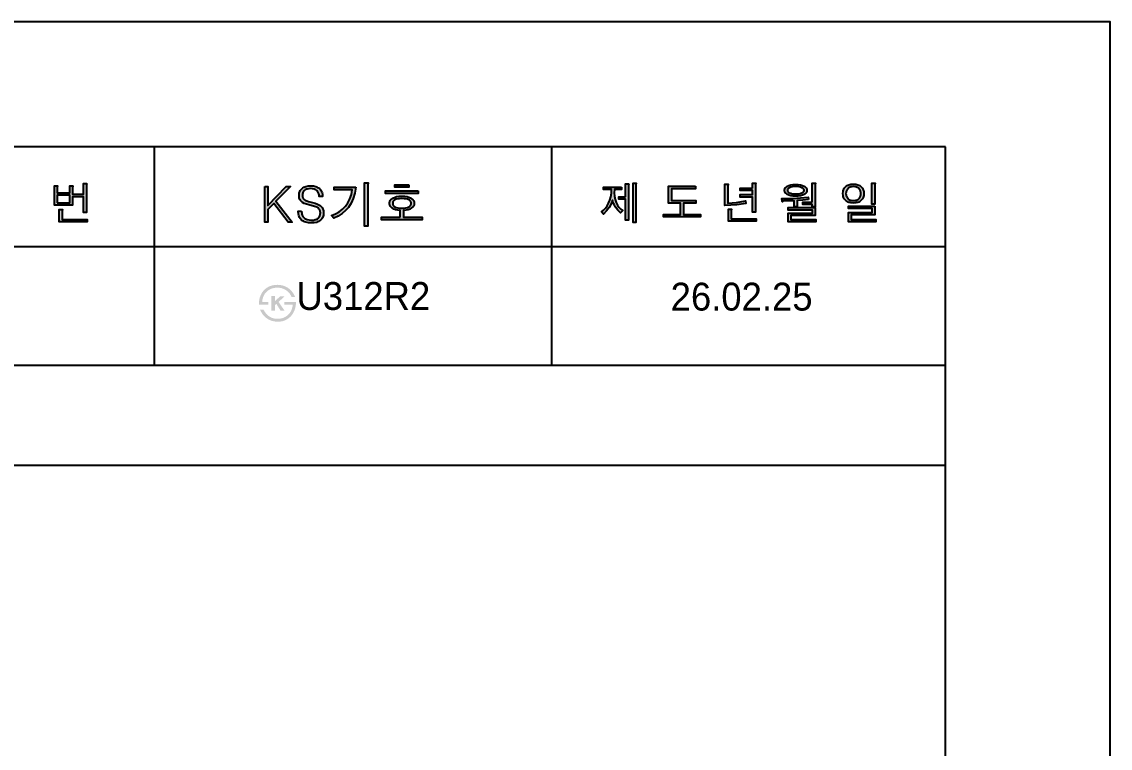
# Model space of a CAD drawing. Header units: millimetres. Extents: x 10310 to 12735, y -222 to 3208.
# Drawn here: x 11691 to 12735, y 2511 to 3208 of the extents above; entities that cross this region are included whole.
import ezdxf
from ezdxf.lldxf.tags import DXFTag

# ---------------------------------------------------------------- set-up
doc = ezdxf.new("R2010")
doc.units = ezdxf.units.MM
doc.header["$LTSCALE"] = 0.1
for name, color, linetype, lineweight in [('DIM', 3, 'Continuous', 15), ('LINE', 7, 'Continuous', 25), ('LINE @ 1', 7, 'Continuous', 25)]:
    doc.layers.add(name, color=color, linetype=linetype, lineweight=lineweight)
doc.layers.add('TEXT', color=7, linetype='Continuous')
doc.layers.add('YA', color=7, linetype='Continuous')
doc.styles.add('스타일1', font='txt.shx', dxfattribs={"bigfont": 'ghs.shx'})
tags = doc.linetypes.add('Amconstr', pattern=[9999, 9999, 0]).pattern_tags.tags
tags[6:7] = [DXFTag(74, 4), DXFTag(75, 0), DXFTag(340, '0'), DXFTag(46, 1.0), DXFTag(50, 0.0), DXFTag(44, 0.0), DXFTag(45, 0.0)]
tags[4:5] = [DXFTag(74, 4), DXFTag(75, 0), DXFTag(340, '0'), DXFTag(46, 1.0), DXFTag(50, 0.0), DXFTag(44, 0.0), DXFTag(45, 0.0)]

msp = doc.modelspace()

# ---------------------------------------------------------------- hatches: boundary and pattern name
at = {"layer": 'LINE @ 1', "linetype": 'Amconstr'}
h = msp.add_hatch(color=256, dxfattribs=at)
h.dxf.hatch_style = 1
h.paths.add_polyline_path([(11739.3, 3049.2), (11739.3, 3049.6), (11739.5, 3049.9), (11739.6, 3050.1), (11739.6, 3050.2), (11739.6, 3050.3), (11739.6, 3050.3), (11739.6, 3050.4), (11739.6, 3050.4), (11739.6, 3050.4), (11739.6, 3050.4), (11739.6, 3050.4), (11739.6, 3050.5), (11739.6, 3050.5), (11739.5, 3050.5), (11739.4, 3050.6), (11739.3, 3050.6), (11739.2, 3050.6), (11738.3, 3050.7), (11736.5, 3050.7), (11736.5, 3044), (11724.5, 3044), (11724.5, 3049.4), (11724.6, 3049.8), (11724.8, 3050.1), (11724.9, 3050.2), (11725, 3050.3), (11725, 3050.4), (11725, 3050.4), (11725, 3050.4), (11725, 3050.4), (11725, 3050.5), (11725, 3050.5), (11725, 3050.5), (11725, 3050.5), (11724.9, 3050.5), (11724.9, 3050.6), (11724.9, 3050.6), (11724.9, 3050.6), (11724.8, 3050.6), (11724.6, 3050.6), (11723.9, 3050.7), (11721.8, 3050.7), (11721.8, 3032.3), (11739.3, 3032.3), (11739.3, 3040.3), (11749.6, 3040.3), (11749.6, 3025.2), (11752.5, 3025.2), (11752.5, 3051.5), (11752.5, 3051.8), (11752.7, 3052.2), (11752.8, 3052.4), (11752.8, 3052.5), (11752.8, 3052.6), (11752.8, 3052.6), (11752.8, 3052.7), (11752.8, 3052.7), (11752.8, 3052.7), (11752.8, 3052.7), (11752.8, 3052.8), (11752.8, 3052.8), (11752.7, 3052.8), (11752.7, 3052.8), (11752.6, 3052.9), (11752.6, 3052.9), (11752.3, 3052.9), (11752, 3052.9), (11749.6, 3052.9), (11749.6, 3042.7), (11739.3, 3042.7)])
h.paths.add_polyline_path([(11736.5, 3041.8), (11736.5, 3034.5), (11724.5, 3034.5), (11724.5, 3041.8)], flags=16)
h.paths.add_polyline_path([(11729.6, 3027.6), (11729.5, 3027.4), (11729.4, 3027.2), (11729.3, 3026.8), (11729.3, 3018.5), (11753.3, 3018.5), (11753.3, 3016.2), (11726.5, 3016.2), (11726.5, 3028.1), (11728.6, 3028.1), (11729.3, 3028), (11729.5, 3028), (11729.6, 3027.9), (11729.7, 3027.8), (11729.6, 3027.8)])
h = msp.add_hatch(color=256, dxfattribs=at)
h.dxf.hatch_style = 1
h.paths.add_polyline_path([(11934.5, 3035.9), (11948.3, 3050), (11944.3, 3050), (11926.8, 3032), (11926.8, 3050), (11923.7, 3050), (11923.7, 3016), (11926.8, 3016), (11926.8, 3028), (11932.4, 3033.8), (11946.1, 3016), (11949.9, 3016)])
h.paths.add_polyline_path([(11960.9, 3038.3), (11960.6, 3038.7), (11960.4, 3039.1), (11960.2, 3039.5), (11960.1, 3040), (11960, 3040.5), (11959.9, 3041.7), (11959.9, 3042.4), (11960, 3043.1), (11960.2, 3043.8), (11960.4, 3044.4), (11960.6, 3045), (11961, 3045.5), (11961.4, 3046), (11961.9, 3046.4), (11962.4, 3046.8), (11963, 3047.1), (11963.6, 3047.4), (11964.3, 3047.7), (11965.9, 3048), (11967.7, 3048.1), (11969.5, 3048), (11971.1, 3047.6), (11971.9, 3047.3), (11972.6, 3047), (11973.2, 3046.6), (11973.8, 3046.1), (11974.3, 3045.6), (11974.7, 3045), (11975.1, 3044.4), (11975.4, 3043.7), (11975.7, 3043), (11975.8, 3042.2), (11976, 3040.5), (11979.3, 3040.5), (11979, 3042.9), (11978.8, 3043.9), (11978.4, 3044.9), (11978, 3045.8), (11977.5, 3046.6), (11976.9, 3047.4), (11976.2, 3048.1), (11975.4, 3048.8), (11974.5, 3049.3), (11973.6, 3049.8), (11972.6, 3050.2), (11970.4, 3050.7), (11967.8, 3050.8), (11965.3, 3050.7), (11963.1, 3050.2), (11962.1, 3049.9), (11961.2, 3049.4), (11960.3, 3048.9), (11959.5, 3048.3), (11958.9, 3047.7), (11958.3, 3047), (11957.7, 3046.2), (11957.3, 3045.4), (11957, 3044.6), (11956.8, 3043.7), (11956.6, 3042.7), (11956.6, 3041.7), (11956.7, 3039.9), (11956.9, 3039), (11957.2, 3038.2), (11957.5, 3037.5), (11957.9, 3036.8), (11958.4, 3036.2), (11958.9, 3035.7), (11959.5, 3035.2), (11960.1, 3034.8), (11961.7, 3033.9), (11965.9, 3032.5), (11969.1, 3031.7), (11972.8, 3030.5), (11974.2, 3029.9), (11974.7, 3029.6), (11975.2, 3029.3), (11975.6, 3028.8), (11976, 3028.4), (11976.3, 3027.9), (11976.6, 3027.3), (11976.8, 3026.7), (11976.9, 3026), (11977.1, 3024.5), (11977, 3023.8), (11976.9, 3023), (11976.7, 3022.4), (11976.5, 3021.7), (11976.2, 3021.2), (11975.8, 3020.6), (11975.3, 3020.1), (11974.8, 3019.7), (11974.2, 3019.2), (11973.6, 3018.8), (11972.9, 3018.5), (11972.1, 3018.3), (11970.5, 3017.9), (11968.6, 3017.8), (11966.4, 3018), (11964.5, 3018.4), (11963.7, 3018.7), (11962.9, 3019.1), (11962.2, 3019.5), (11961.5, 3020.1), (11960.9, 3020.7), (11960.4, 3021.3), (11960, 3022), (11959.7, 3022.7), (11959.4, 3023.5), (11959.2, 3024.4), (11959.1, 3026.3), (11955.8, 3026.3), (11955.8, 3026), (11956, 3023.6), (11956.3, 3022.4), (11956.6, 3021.4), (11957.1, 3020.4), (11957.7, 3019.5), (11958.3, 3018.7), (11959.1, 3017.9), (11959.9, 3017.2), (11960.9, 3016.7), (11961.9, 3016.2), (11963.1, 3015.8), (11965.6, 3015.2), (11968.6, 3015.1), (11971.1, 3015.2), (11973.4, 3015.7), (11974.4, 3016.1), (11975.4, 3016.6), (11976.2, 3017.1), (11977.1, 3017.7), (11977.8, 3018.4), (11978.4, 3019.2), (11979, 3020), (11979.4, 3020.8), (11979.7, 3021.7), (11980, 3022.7), (11980.1, 3023.8), (11980.2, 3024.8), (11980, 3026.8), (11979.8, 3027.7), (11979.5, 3028.5), (11979.2, 3029.3), (11978.7, 3030), (11978.2, 3030.7), (11977.6, 3031.3), (11977, 3031.8), (11976.2, 3032.3), (11974.4, 3033.3), (11972.2, 3034.1), (11969.6, 3034.9), (11965.6, 3035.8), (11964.1, 3036.2), (11962.9, 3036.7), (11962, 3037.3), (11961.6, 3037.6), (11961.2, 3037.9)])
h.paths.add_polyline_path([(12010.1, 3043.8), (12011, 3049.4), (11990.3, 3049.4), (11990.3, 3046.8), (12007.6, 3046.8), (12006.9, 3042.4), (12005.5, 3038.3), (12003.6, 3034.5), (12001.1, 3031.1), (11998.4, 3028.3), (11995.2, 3025.9), (11991.7, 3023.8), (11987.7, 3022.2), (11989.9, 3019.6), (11994.2, 3021.8), (11998, 3024.2), (12001.3, 3027), (12004.1, 3030.1), (12006.7, 3034.1), (12008.7, 3038.7)])
h.paths.add_polyline_path([(12022.6, 3051.9), (12022.7, 3052.5), (12022.9, 3052.9), (12023, 3053.1), (12023, 3053.2), (12023.1, 3053.3), (12023.1, 3053.3), (12023.1, 3053.4), (12023.1, 3053.4), (12023.1, 3053.4), (12023.1, 3053.4), (12023.1, 3053.4), (12023, 3053.4), (12023, 3053.4), (12023, 3053.5), (12023, 3053.5), (12023, 3053.5), (12022.9, 3053.5), (12022.6, 3053.6), (12021.6, 3053.6), (12019.4, 3053.6), (12019.4, 3012.2), (12022.6, 3012.2)])
h.paths.add_polyline_path([(12062, 3051.8), (12048.6, 3051.8), (12048.6, 3049.5), (12062, 3049.5)])
h.paths.add_polyline_path([(12071, 3045.9), (12039.7, 3045.9), (12039.7, 3043.5), (12071, 3043.5)])
h.paths.add_polyline_path([(12064.3, 3038.8), (12063.5, 3039.3), (12062.5, 3039.7), (12060.5, 3040.4), (12058.1, 3040.8), (12055.3, 3040.9), (12052.6, 3040.8), (12050.2, 3040.4), (12048.1, 3039.7), (12047.2, 3039.3), (12046.3, 3038.8), (12045.7, 3038.4), (12045.1, 3037.8), (12044.6, 3037.3), (12044.2, 3036.7), (12043.9, 3036), (12043.7, 3035.4), (12043.6, 3034.6), (12043.5, 3033.9), (12043.6, 3033.2), (12043.7, 3032.6), (12043.9, 3031.9), (12044.1, 3031.4), (12044.5, 3030.8), (12044.9, 3030.3), (12045.4, 3029.8), (12045.9, 3029.3), (12046.7, 3028.9), (12047.5, 3028.4), (12049.3, 3027.8), (12051.4, 3027.3), (12053.8, 3027.1), (12053.8, 3020.6), (12035.8, 3020.6), (12035.8, 3018.1), (12074.8, 3018.1), (12074.8, 3020.6), (12056.9, 3020.6), (12056.9, 3027.1), (12059.3, 3027.3), (12061.4, 3027.8), (12063.2, 3028.4), (12064, 3028.9), (12064.7, 3029.3), (12065.3, 3029.8), (12065.8, 3030.3), (12066.2, 3030.8), (12066.5, 3031.4), (12066.8, 3031.9), (12067, 3032.6), (12067.1, 3033.2), (12067.2, 3033.9), (12067.1, 3034.6), (12067, 3035.4), (12066.8, 3036), (12066.4, 3036.7), (12066, 3037.3), (12065.6, 3037.8), (12065, 3038.4)])
h.paths.add_polyline_path([(12051.4, 3038.2), (12053.2, 3038.4), (12055.3, 3038.5), (12057.4, 3038.4), (12059.3, 3038.2), (12060.8, 3037.8), (12061.4, 3037.6), (12062, 3037.3), (12062.5, 3037), (12063, 3036.7), (12063.4, 3036.3), (12063.7, 3035.9), (12063.9, 3035.4), (12064.1, 3035), (12064.2, 3034.5), (12064.2, 3033.9), (12064.2, 3033.4), (12064.1, 3032.9), (12063.9, 3032.5), (12063.7, 3032), (12063.4, 3031.6), (12063, 3031.3), (12062.5, 3030.9), (12062, 3030.6), (12061.4, 3030.3), (12060.8, 3030.1), (12059.2, 3029.7), (12057.4, 3029.4), (12055.3, 3029.3), (12053.2, 3029.4), (12051.4, 3029.7), (12049.8, 3030.1), (12049.2, 3030.3), (12048.6, 3030.6), (12048.1, 3030.9), (12047.6, 3031.3), (12047.3, 3031.6), (12047, 3032), (12046.8, 3032.5), (12046.6, 3032.9), (12046.5, 3033.4), (12046.5, 3033.9), (12046.5, 3034.5), (12046.6, 3035), (12046.8, 3035.4), (12047, 3035.9), (12047.3, 3036.3), (12047.6, 3036.7), (12048.1, 3037), (12048.6, 3037.3), (12049.2, 3037.6), (12049.8, 3037.8)], flags=16)
h.paths.add_polyline_path([(12266, 3049.5), (12248.8, 3049.5), (12248.8, 3047.2), (12256.6, 3047.2), (12256.4, 3043.6), (12255.8, 3040.3), (12255, 3037.1), (12253.8, 3034.1), (12252.3, 3031.5), (12250.7, 3029.3), (12248.9, 3027.4), (12246.9, 3025.9), (12248.8, 3023.7), (12251.7, 3026.7), (12254.2, 3029.9), (12256.2, 3033.4), (12257.6, 3037.1), (12257.9, 3035.5), (12258.5, 3033.9), (12259.3, 3032.1), (12260.4, 3030.3), (12262.7, 3027.4), (12265.3, 3024.9), (12267.4, 3027), (12265.4, 3028.4), (12263.7, 3030.2), (12262.2, 3032.3), (12261, 3034.6), (12259.9, 3037.6), (12259.3, 3040.7), (12259.1, 3043.9), (12259.4, 3047.2), (12266, 3047.2)])
h.paths.add_polyline_path([(12272.9, 3051.2), (12272.9, 3051.7), (12273.1, 3052), (12273.2, 3052.2), (12273.2, 3052.3), (12273.2, 3052.4), (12273.2, 3052.4), (12273.2, 3052.4), (12273.2, 3052.5), (12273.2, 3052.5), (12273.2, 3052.5), (12273.2, 3052.5), (12273.2, 3052.5), (12273.1, 3052.5), (12273, 3052.6), (12272.8, 3052.6), (12272, 3052.7), (12270, 3052.7), (12270, 3040.2), (12263.6, 3040.2), (12263.6, 3038), (12270, 3038), (12270, 3017.8), (12272.9, 3017.8)])
h.paths.add_polyline_path([(12280, 3052.1), (12280, 3052.4), (12280.2, 3052.6), (12280.3, 3052.8), (12280.3, 3053), (12280.3, 3053), (12280.4, 3053.1), (12280.3, 3053.1), (12280.3, 3053.1), (12280.3, 3053.2), (12280.3, 3053.2), (12280.3, 3053.2), (12280.3, 3053.2), (12280.3, 3053.2), (12280.3, 3053.2), (12280.2, 3053.3), (12280.1, 3053.3), (12280, 3053.3), (12279.8, 3053.3), (12279.4, 3053.4), (12277.2, 3053.4), (12277.2, 3015.7), (12280, 3015.7)])
h.paths.add_polyline_path([(12337, 3050.3), (12311.3, 3050.3), (12311.3, 3034.2), (12322.7, 3034.2), (12322.7, 3023.4), (12306.4, 3023.4), (12306.4, 3021.1), (12341.8, 3021.1), (12341.8, 3023.4), (12325.5, 3023.4), (12325.5, 3034.2), (12337.6, 3034.2), (12337.6, 3036.6), (12314.1, 3036.6), (12314.1, 3048), (12337, 3048)])
h.paths.add_polyline_path([(12368.2, 3050.6), (12368.3, 3051.2), (12368.4, 3051.6), (12368.5, 3051.8), (12368.5, 3051.9), (12368.5, 3052), (12368.5, 3052.1), (12368.5, 3052.1), (12368.5, 3052.2), (12368.5, 3052.2), (12368.5, 3052.2), (12368.5, 3052.2), (12368.5, 3052.2), (12368.4, 3052.3), (12368.4, 3052.3), (12368.3, 3052.3), (12368.2, 3052.4), (12368, 3052.4), (12367.1, 3052.5), (12365.3, 3052.5), (12365.3, 3031.9), (12376.9, 3032.4), (12385.4, 3033.7), (12385, 3036.2), (12376.4, 3034.6), (12368.2, 3034.2)])
h.paths.add_polyline_path([(12394.7, 3052.1), (12394.7, 3052.4), (12394.8, 3052.7), (12394.9, 3052.9), (12395, 3053), (12395, 3053.1), (12395, 3053.1), (12395, 3053.1), (12395, 3053.1), (12395, 3053.2), (12395, 3053.2), (12395, 3053.2), (12394.9, 3053.2), (12394.9, 3053.2), (12394.9, 3053.2), (12394.9, 3053.3), (12394.8, 3053.3), (12394.7, 3053.3), (12394.4, 3053.3), (12394.1, 3053.4), (12391.8, 3053.4), (12391.8, 3048.6), (12379.9, 3048.6), (12379.9, 3046.3), (12391.8, 3046.3), (12391.8, 3042.3), (12379.9, 3042.3), (12379.9, 3039.9), (12391.8, 3039.9), (12391.8, 3025.6), (12394.7, 3025.6)])
h.paths.add_polyline_path([(12371.5, 3027.3), (12371.6, 3027.6), (12371.7, 3027.9), (12371.8, 3028.1), (12371.8, 3028.2), (12371.8, 3028.2), (12371.8, 3028.3), (12371.8, 3028.3), (12371.8, 3028.3), (12371.8, 3028.3), (12371.8, 3028.3), (12371.8, 3028.3), (12371.8, 3028.4), (12371.8, 3028.4), (12371.7, 3028.4), (12371.6, 3028.5), (12371.5, 3028.5), (12370.8, 3028.5), (12368.7, 3028.5), (12368.7, 3016.7), (12395.5, 3016.7), (12395.5, 3019), (12371.5, 3019)])
h.paths.add_polyline_path([(12443.5, 3044.3), (12443.8, 3044.8), (12444, 3045.3), (12444.1, 3045.9), (12444.1, 3046.4), (12444.1, 3047), (12444, 3047.6), (12443.8, 3048.2), (12443.5, 3048.7), (12443.1, 3049.1), (12442.6, 3049.6), (12442.1, 3050), (12441.4, 3050.4), (12439.8, 3051.2), (12438, 3051.7), (12435.8, 3052), (12433.4, 3052.1), (12430.9, 3052), (12428.8, 3051.7), (12426.9, 3051.2), (12425.3, 3050.4), (12424.7, 3050), (12424.1, 3049.6), (12423.7, 3049.1), (12423.3, 3048.7), (12423, 3048.2), (12422.8, 3047.6), (12422.7, 3047), (12422.6, 3046.4), (12422.7, 3045.9), (12422.8, 3045.3), (12423, 3044.8), (12423.3, 3044.3), (12423.7, 3043.8), (12424.1, 3043.4), (12424.7, 3042.9), (12425.3, 3042.5), (12426.1, 3042.1), (12426.9, 3041.8), (12428.8, 3041.2), (12430.9, 3040.9), (12433.4, 3040.8), (12435.8, 3040.9), (12438, 3041.2), (12439.8, 3041.8), (12440.7, 3042.1), (12441.4, 3042.5), (12442.1, 3042.9), (12442.6, 3043.4), (12443.1, 3043.8)])
h.paths.add_polyline_path([(12440.2, 3044.5), (12439.8, 3044.2), (12439.3, 3044), (12438.1, 3043.6), (12436.8, 3043.2), (12433.4, 3043), (12430, 3043.2), (12428.6, 3043.6), (12427.4, 3044), (12427, 3044.2), (12426.6, 3044.5), (12426.2, 3044.8), (12426, 3045.1), (12425.8, 3045.4), (12425.6, 3045.7), (12425.5, 3045.9), (12425.5, 3046.1), (12425.5, 3046.4), (12425.5, 3046.8), (12425.6, 3047.2), (12425.8, 3047.5), (12426, 3047.9), (12426.2, 3048.2), (12426.6, 3048.4), (12427, 3048.7), (12427.4, 3048.9), (12428.6, 3049.4), (12430, 3049.7), (12433.4, 3050), (12436.7, 3049.7), (12438.1, 3049.4), (12439.3, 3048.9), (12439.8, 3048.7), (12440.2, 3048.4), (12440.5, 3048.2), (12440.8, 3047.9), (12441, 3047.5), (12441.2, 3047.2), (12441.2, 3047), (12441.3, 3046.8), (12441.3, 3046.4), (12441.3, 3046.1), (12441.2, 3045.9), (12441.2, 3045.7), (12441.1, 3045.6), (12441, 3045.4), (12440.8, 3045.1), (12440.5, 3044.8)], flags=16)
h.paths.add_polyline_path([(12445.7, 3037.5), (12445.4, 3039.8), (12430.5, 3038.7), (12419.9, 3038.5), (12420.3, 3036.5), (12420.4, 3036.1), (12420.4, 3035.8), (12420.5, 3035.7), (12420.5, 3035.6), (12420.6, 3035.6), (12420.6, 3035.5), (12420.6, 3035.5), (12420.6, 3035.5), (12420.6, 3035.5), (12420.6, 3035.5), (12420.7, 3035.5), (12420.7, 3035.5), (12420.7, 3035.5), (12420.7, 3035.5), (12420.8, 3035.5), (12420.8, 3035.6), (12420.9, 3035.7), (12421.1, 3035.8), (12421.4, 3036.1), (12421.8, 3036.2), (12432, 3036.5), (12432, 3030.6), (12434.8, 3030.6), (12434.8, 3036.6), (12440.3, 3037)])
h = msp.add_hatch(color=256, dxfattribs=at)
h.dxf.hatch_style = 1
h.paths.add_polyline_path([(12452, 3051.9), (12452, 3052.3), (12452.2, 3052.6), (12452.3, 3052.8), (12452.3, 3052.9), (12452.3, 3053), (12452.3, 3053.1), (12452.3, 3053.1), (12452.3, 3053.1), (12452.3, 3053.1), (12452.3, 3053.2), (12452.3, 3053.2), (12452.3, 3053.2), (12452.2, 3053.2), (12452.2, 3053.3), (12452.2, 3053.3), (12452.1, 3053.3), (12451.8, 3053.3), (12451.5, 3053.4), (12449.1, 3053.4), (12449.1, 3035), (12440.1, 3035), (12440.1, 3032.8), (12449.1, 3032.8), (12449.1, 3030.6), (12452, 3030.6)])
h.paths.add_polyline_path([(12452, 3029.8), (12426, 3029.8), (12426, 3027.5), (12449.3, 3027.5), (12449.3, 3024.5), (12426, 3024.5), (12426, 3016.2), (12452.8, 3016.2), (12452.8, 3018.6), (12428.6, 3018.6), (12428.6, 3022.2), (12452, 3022.2)])
h.paths.add_polyline_path([(12495.5, 3036.2), (12496.2, 3036.9), (12496.8, 3037.5), (12497.4, 3038.2), (12497.8, 3038.9), (12498.1, 3039.7), (12498.4, 3040.6), (12498.6, 3041.4), (12498.8, 3043.3), (12498.6, 3045.2), (12498.4, 3046.1), (12498.1, 3046.9), (12497.8, 3047.7), (12497.4, 3048.5), (12496.8, 3049.2), (12496.2, 3049.8), (12495.5, 3050.4), (12494.8, 3051), (12493.9, 3051.4), (12493, 3051.8), (12492, 3052.1), (12491, 3052.3), (12488.7, 3052.4), (12486.4, 3052.3), (12485.4, 3052.1), (12484.4, 3051.8), (12483.5, 3051.4), (12482.6, 3051), (12481.8, 3050.4), (12481.1, 3049.8), (12480.5, 3049.2), (12480, 3048.5), (12479.6, 3047.7), (12479.3, 3046.9), (12479, 3046.1), (12478.8, 3045.2), (12478.6, 3043.3), (12478.8, 3041.4), (12479, 3040.6), (12479.3, 3039.7), (12479.6, 3038.9), (12480, 3038.2), (12480.5, 3037.5), (12481.1, 3036.9), (12481.8, 3036.2), (12482.6, 3035.7), (12483.5, 3035.2), (12484.4, 3034.8), (12485.4, 3034.6), (12486.4, 3034.3), (12488.7, 3034.2), (12491, 3034.3), (12492, 3034.6), (12493, 3034.8), (12493.9, 3035.2), (12494.8, 3035.7)])
h.paths.add_polyline_path([(12487.1, 3036.8), (12486.3, 3036.9), (12485.6, 3037.1), (12485, 3037.4), (12484.4, 3037.7), (12483.8, 3038.1), (12483.4, 3038.6), (12482.9, 3039), (12482.6, 3039.5), (12482.3, 3040.1), (12482, 3040.6), (12481.8, 3041.3), (12481.7, 3041.9), (12481.6, 3043.3), (12481.7, 3044.8), (12481.8, 3045.4), (12482, 3046), (12482.3, 3046.6), (12482.6, 3047.2), (12482.9, 3047.7), (12483.4, 3048.2), (12483.8, 3048.6), (12484.4, 3049), (12485, 3049.3), (12485.6, 3049.6), (12486.3, 3049.8), (12487.1, 3049.9), (12488.7, 3050), (12490.3, 3049.9), (12491.1, 3049.8), (12491.8, 3049.6), (12492.4, 3049.3), (12493, 3049), (12493.6, 3048.6), (12494.1, 3048.2), (12494.5, 3047.7), (12494.9, 3047.2), (12495.2, 3046.6), (12495.4, 3046), (12495.6, 3045.4), (12495.8, 3044.8), (12495.9, 3043.3), (12495.8, 3041.9), (12495.6, 3041.3), (12495.4, 3040.7), (12495.2, 3040.1), (12494.9, 3039.5), (12494.5, 3039), (12494.1, 3038.6), (12493.6, 3038.1), (12493, 3037.7), (12492.4, 3037.4), (12491.8, 3037.1), (12491.1, 3036.9), (12490.3, 3036.8), (12488.7, 3036.7)], flags=16)
h.paths.add_polyline_path([(12509.3, 3052.1), (12509.4, 3052.4), (12509.5, 3052.6), (12509.6, 3052.8), (12509.7, 3053), (12509.7, 3053), (12509.7, 3053.1), (12509.7, 3053.1), (12509.7, 3053.1), (12509.7, 3053.2), (12509.7, 3053.2), (12509.7, 3053.2), (12509.7, 3053.2), (12509.6, 3053.2), (12509.6, 3053.2), (12509.6, 3053.3), (12509.5, 3053.3), (12509.4, 3053.3), (12509.1, 3053.3), (12508.7, 3053.4), (12506.5, 3053.4), (12506.5, 3033.2), (12509.3, 3033.2)])
h.paths.add_polyline_path([(12509.3, 3031.3), (12483.9, 3031.3), (12483.9, 3029), (12506.6, 3029), (12506.6, 3025.3), (12483.9, 3025.3), (12483.9, 3016.2), (12510.2, 3016.2), (12510.2, 3018.5), (12486.5, 3018.5), (12486.5, 3023), (12509.3, 3023)])
at = {"layer": 'TEXT'}
for points in [[(11918.3, 2936.7), (11918.2, 2937.2), (11918.2, 2937.6), (11918.2, 2938.1), (11918.2, 2938.5), (11918.2, 2939), (11918.3, 2939.4), (11918.3, 2939.8), (11918.3, 2940.3), (11918.4, 2940.7), (11918.5, 2941.1), (11918.5, 2941.6), (11918.6, 2942), (11918.7, 2942.4), (11918.8, 2942.9), (11918.9, 2943.3), (11919, 2943.7), (11919.2, 2944.1), (11919.3, 2944.5), (11919.5, 2944.9), (11919.6, 2945.4), (11919.8, 2945.8), (11920, 2946.1), (11920.2, 2946.5), (11920.4, 2946.9), (11920.6, 2947.3), (11920.8, 2947.7), (11921, 2948), (11921.2, 2948.4), (11921.5, 2948.7), (11921.7, 2949.1), (11922, 2949.4), (11922.5, 2950.1), (11922.8, 2950.4), (11923.1, 2950.7), (11923.5, 2951), (11923.8, 2951.4), (11924.1, 2951.7), (11924.4, 2951.9), (11924.8, 2952.2), (11925.1, 2952.5), (11925.5, 2952.7), (11925.8, 2953), (11926.2, 2953.2), (11926.6, 2953.4), (11927, 2953.7), (11927.4, 2953.9), (11927.8, 2954.1), (11928.2, 2954.3), (11928.7, 2954.4), (11929.1, 2954.6), (11929.6, 2954.8), (11930.1, 2954.9), (11930.5, 2955.1), (11931, 2955.2), (11931.5, 2955.3), (11932, 2955.4), (11932.5, 2955.5), (11933, 2955.6), (11933.5, 2955.6), (11934.1, 2955.7), (11934.6, 2955.7), (11935.1, 2955.7), (11935.7, 2955.8), (11936.5, 2955.7), (11936.9, 2955.7), (11937.3, 2955.7), (11937.7, 2955.6), (11938.1, 2955.6), (11938.5, 2955.5), (11938.9, 2955.5), (11939.3, 2955.4), (11939.7, 2955.4), (11940.1, 2955.3), (11940.5, 2955.2), (11940.8, 2955.1), (11941.2, 2955), (11941.6, 2954.9), (11941.9, 2954.8), (11942.3, 2954.7), (11942.6, 2954.5), (11943, 2954.4), (11943.3, 2954.3), (11943.6, 2954.1), (11944, 2953.9), (11944.3, 2953.8), (11944.6, 2953.6), (11945, 2953.4), (11945.3, 2953.3), (11945.6, 2953.1), (11945.9, 2952.9), (11946.2, 2952.7), (11946.5, 2952.5), (11946.8, 2952.2), (11947.1, 2952), (11947.5, 2951.6), (11948, 2951.2), (11948.4, 2950.8), (11948.8, 2950.4), (11949.3, 2950), (11949.6, 2949.5), (11950, 2949), (11950.4, 2948.6), (11950.7, 2948.1), (11951.1, 2947.5), (11951.4, 2947), (11951.7, 2946.5), (11952, 2945.9), (11952.3, 2945.3), (11952.6, 2944.7), (11952.8, 2944.1), (11952.8, 2944.1), (11949.4, 2944.1), (11949.4, 2944.1), (11949.3, 2944.3), (11949.3, 2944.5), (11949.2, 2944.7), (11949.1, 2944.9), (11949, 2945.1), (11948.9, 2945.3), (11948.8, 2945.5), (11948.8, 2945.6), (11948.7, 2945.8), (11948.5, 2946), (11948.4, 2946.2), (11948.3, 2946.4), (11948.2, 2946.6), (11948.1, 2946.7), (11948, 2946.9), (11947.8, 2947.1), (11947.7, 2947.3), (11947.6, 2947.5), (11947.3, 2947.8), (11947, 2948.1), (11946.6, 2948.5), (11946.3, 2948.8), (11945.9, 2949.2), (11945.5, 2949.5), (11945.2, 2949.8), (11944.9, 2950), (11944.6, 2950.2), (11944.4, 2950.4), (11944.1, 2950.6), (11943.9, 2950.7), (11943.6, 2950.9), (11943.3, 2951.1), (11943.1, 2951.2), (11942.8, 2951.4), (11942.5, 2951.5), (11942.2, 2951.6), (11942, 2951.8), (11941.7, 2951.9), (11941.4, 2952), (11941.1, 2952.1), (11940.8, 2952.2), (11940.5, 2952.3), (11940.3, 2952.4), (11940, 2952.5), (11939.7, 2952.6), (11939.4, 2952.6), (11939.1, 2952.7), (11938.8, 2952.7), (11938.5, 2952.8), (11938.2, 2952.8), (11937.9, 2952.9), (11937.6, 2952.9), (11937.2, 2953), (11936.9, 2953), (11936.6, 2953), (11936.3, 2953), (11936, 2953), (11935.6, 2953), (11935.2, 2953), (11934.8, 2953), (11934.5, 2952.9), (11934.1, 2952.9), (11933.8, 2952.9), (11933.4, 2952.8), (11933, 2952.8), (11932.7, 2952.7), (11932.3, 2952.6), (11932, 2952.6), (11931.7, 2952.5), (11931.3, 2952.4), (11931, 2952.3), (11930.7, 2952.2), (11930.4, 2952.1), (11930, 2952), (11929.7, 2951.8), (11929.4, 2951.7), (11929.1, 2951.6), (11928.8, 2951.4), (11928.5, 2951.3), (11928.2, 2951.1), (11927.9, 2950.9), (11927.7, 2950.8), (11927.4, 2950.6), (11927.1, 2950.4), (11926.8, 2950.2), (11926.6, 2950), (11926.3, 2949.8), (11926, 2949.6), (11925.8, 2949.3), (11925.5, 2949.1), (11925.3, 2948.8), (11925, 2948.6), (11924.8, 2948.3), (11924.6, 2948.1), (11924.4, 2947.8), (11924.1, 2947.5), (11923.9, 2947.3), (11923.7, 2947), (11923.6, 2946.7), (11923.4, 2946.4), (11923.2, 2946.1), (11923, 2945.8), (11922.9, 2945.5), (11922.7, 2945.2), (11922.6, 2944.9), (11922.4, 2944.6), (11922.3, 2944.3), (11922.2, 2944), (11922.1, 2943.6), (11922, 2943.3), (11921.9, 2943), (11921.8, 2942.6), (11921.7, 2942.3), (11921.6, 2941.9), (11921.5, 2941.5), (11921.5, 2941.2), (11921.4, 2940.8), (11921.4, 2940.4), (11921.3, 2940.1), (11921.3, 2939.7), (11921.3, 2939.3), (11921.3, 2939.3), (11927, 2939.3), (11927, 2939.3), (11927, 2939.3), (11927, 2936.7), (11927, 2936.7), (11927, 2936.7), (11918.3, 2936.7)], [(11953.6, 2939.3), (11953.6, 2938.8), (11953.6, 2938.3), (11953.6, 2937.9), (11953.6, 2937.4), (11953.6, 2936.9), (11953.5, 2936.4), (11953.5, 2936), (11953.4, 2935.5), (11953.3, 2935), (11953.2, 2934.6), (11953.1, 2934.1), (11953, 2933.7), (11952.9, 2933.2), (11952.8, 2932.8), (11952.6, 2932.3), (11952.5, 2931.9), (11952.3, 2931.5), (11952.2, 2931.1), (11952, 2930.6), (11951.8, 2930.2), (11951.6, 2929.8), (11951.4, 2929.4), (11951.2, 2929.1), (11951, 2928.7), (11950.8, 2928.3), (11950.6, 2927.9), (11950.3, 2927.6), (11950.1, 2927.2), (11949.8, 2926.9), (11949.5, 2926.5), (11949.3, 2926.2), (11949, 2925.9), (11948.7, 2925.5), (11948.4, 2925.2), (11948.1, 2924.9), (11947.8, 2924.6), (11947.4, 2924.4), (11947.1, 2924.1), (11946.8, 2923.8), (11946.4, 2923.6), (11946.1, 2923.3), (11945.7, 2923.1), (11945.4, 2922.9), (11945, 2922.6), (11944.6, 2922.4), (11944.3, 2922.2), (11943.9, 2922), (11943.5, 2921.9), (11943.1, 2921.7), (11942.7, 2921.5), (11942.3, 2921.3), (11941.9, 2921.2), (11941.4, 2921.1), (11941, 2920.9), (11940.6, 2920.8), (11940.2, 2920.7), (11939.7, 2920.7), (11939.3, 2920.6), (11938.9, 2920.5), (11938.4, 2920.5), (11938, 2920.4), (11937.6, 2920.4), (11937.1, 2920.4), (11936.7, 2920.4), (11935.9, 2920.4), (11935.2, 2920.4), (11934.5, 2920.5), (11933.8, 2920.5), (11933.1, 2920.6), (11932.8, 2920.7), (11932.4, 2920.7), (11932.1, 2920.8), (11931.8, 2920.9), (11931.4, 2921), (11931.1, 2921.1), (11930.8, 2921.1), (11930.5, 2921.2), (11930.2, 2921.3), (11929.8, 2921.4), (11929.5, 2921.6), (11929.2, 2921.7), (11928.9, 2921.8), (11928.6, 2921.9), (11928.3, 2922.1), (11928, 2922.2), (11927.7, 2922.4), (11927.4, 2922.5), (11927.1, 2922.7), (11926.9, 2922.8), (11926.6, 2923), (11926, 2923.4), (11925.7, 2923.6), (11925.4, 2923.8), (11925.1, 2924), (11924.9, 2924.2), (11924.6, 2924.4), (11924.3, 2924.6), (11924.1, 2924.9), (11923.8, 2925.1), (11923.6, 2925.3), (11923.3, 2925.6), (11923.1, 2925.8), (11922.8, 2926.1), (11922.6, 2926.4), (11922.4, 2926.6), (11922.2, 2926.9), (11921.9, 2927.2), (11921.7, 2927.5), (11921.5, 2927.7), (11921.3, 2928), (11921.1, 2928.3), (11920.9, 2928.6), (11920.7, 2928.9), (11920.6, 2929.3), (11920.4, 2929.6), (11920.2, 2929.9), (11920, 2930.2), (11919.9, 2930.6), (11919.5, 2931.3), (11919.2, 2932), (11919.2, 2932), (11922.5, 2932), (11922.5, 2932), (11922.7, 2931.5), (11923, 2931.1), (11923.3, 2930.6), (11923.5, 2930.2), (11923.8, 2929.8), (11924.1, 2929.4), (11924.4, 2929), (11924.7, 2928.6), (11925, 2928.2), (11925.3, 2927.9), (11925.6, 2927.5), (11925.9, 2927.2), (11926.2, 2926.9), (11926.5, 2926.6), (11926.9, 2926.3), (11927.2, 2926), (11927.4, 2925.8), (11927.7, 2925.7), (11927.9, 2925.5), (11928.2, 2925.3), (11928.5, 2925.1), (11928.7, 2925), (11929, 2924.8), (11929.3, 2924.7), (11929.5, 2924.6), (11929.8, 2924.4), (11930.1, 2924.3), (11930.4, 2924.2), (11930.7, 2924.1), (11931, 2924), (11931.2, 2923.9), (11931.5, 2923.8), (11931.8, 2923.7), (11932.1, 2923.6), (11932.4, 2923.6), (11932.7, 2923.5), (11933.1, 2923.4), (11933.4, 2923.4), (11933.7, 2923.3), (11934, 2923.3), (11934.3, 2923.3), (11934.7, 2923.2), (11935, 2923.2), (11935.3, 2923.2), (11935.6, 2923.2), (11936, 2923.2), (11936.3, 2923.2), (11937.3, 2923.2), (11937.6, 2923.3), (11937.9, 2923.3), (11938.2, 2923.3), (11938.5, 2923.3), (11938.8, 2923.4), (11939, 2923.4), (11939.3, 2923.5), (11939.6, 2923.5), (11939.9, 2923.6), (11940.2, 2923.7), (11940.5, 2923.7), (11940.7, 2923.8), (11941, 2923.9), (11941.3, 2924), (11941.6, 2924.1), (11941.8, 2924.2), (11942.1, 2924.3), (11942.4, 2924.5), (11942.6, 2924.6), (11942.9, 2924.7), (11943.2, 2924.8), (11943.4, 2925), (11943.7, 2925.1), (11943.9, 2925.3), (11944.2, 2925.5), (11944.5, 2925.6), (11944.7, 2925.8), (11945, 2926), (11945.2, 2926.2), (11945.4, 2926.4), (11945.7, 2926.6), (11946, 2926.8), (11946.3, 2927.1), (11946.5, 2927.3), (11946.8, 2927.6), (11947, 2927.9), (11947.3, 2928.1), (11947.5, 2928.4), (11947.7, 2928.7), (11947.9, 2929), (11948.1, 2929.3), (11948.3, 2929.6), (11948.5, 2929.9), (11948.7, 2930.2), (11948.8, 2930.5), (11949, 2930.8), (11949.2, 2931.2), (11949.3, 2931.5), (11949.5, 2931.8), (11949.6, 2932.2), (11949.7, 2932.5), (11949.8, 2932.9), (11949.9, 2933.2), (11950, 2933.6), (11950.1, 2934), (11950.2, 2934.3), (11950.3, 2934.7), (11950.4, 2935.1), (11950.4, 2935.5), (11950.5, 2935.9), (11950.5, 2936.3), (11950.6, 2936.7), (11950.6, 2936.7), (11942.4, 2936.7), (11942.4, 2936.7), (11942.4, 2936.7), (11942.4, 2939.3), (11942.4, 2939.3), (11942.4, 2939.3), (11953.6, 2939.3)], [(11933.4, 2940.1), (11938.7, 2944.8), (11942.9, 2944.8), (11937, 2939.4), (11942.6, 2931.1), (11938.8, 2931.1), (11934.9, 2937.4), (11933.4, 2936.1), (11933.4, 2931.1), (11930.1, 2931.1), (11930.1, 2945), (11933.4, 2945)]]:
    msp.add_hatch(color=256, dxfattribs=at).paths.add_polyline_path(points, flags=0)

# ---------------------------------------------------------------- linework, layer by layer
at = {"layer": 'LINE', "linetype": 'Amconstr'}
msp.add_line((12577.1, -79.7), (12577.1, 3088.3), dxfattribs=at)
at = {"layer": 'YA', "color": 7}
for p, q in [((12577.1, 3088.3), (10501.1, 3088.3)), ((11817.8, 2878.3), (11817.8, 3088.3)), ((12199.3, 2878), (12199.3, 3088)), ((12577.1, 2992.3), (10895.6, 2992.3)), ((12577.1, 2878.3), (10501.1, 2878.3)), ((12577.1, 2782.3), (10501.1, 2782.3)), ((12577.1, 2782.3), (10501.1, 2782.3))]:
    msp.add_line(p, q, dxfattribs=at)
at = {"layer": 'YA', "color": 0}
msp.add_lwpolyline([(10309.7, -222.2), (12735.2, -222.2), (12735.2, 3208.2), (10309.7, 3208.2)], close=True, dxfattribs=at)
at = {"layer": 'YA', "color": 7}
for points in [[(11724.9, 3050.5), (11725, 3050.5), (11725, 3050.5), (11725, 3050.5), (11725, 3050.5), (11725, 3050.4), (11725, 3050.4), (11725, 3050.4), (11725, 3050.4), (11725, 3050.3), (11724.9, 3050.2), (11724.8, 3050.1), (11724.6, 3049.8), (11724.5, 3049.4), (11724.5, 3044), (11736.5, 3044), (11736.5, 3050.7), (11738.3, 3050.7), (11739.2, 3050.6), (11739.3, 3050.6), (11739.4, 3050.6), (11739.5, 3050.5), (11739.6, 3050.5), (11739.6, 3050.5), (11739.6, 3050.4), (11739.6, 3050.4), (11739.6, 3050.4), (11739.6, 3050.4), (11739.6, 3050.4), (11739.6, 3050.3), (11739.6, 3050.3), (11739.6, 3050.2), (11739.6, 3050.1), (11739.5, 3049.9), (11739.3, 3049.6), (11739.3, 3049.2), (11739.3, 3042.7), (11749.6, 3042.7), (11749.6, 3052.9), (11752, 3052.9), (11752.3, 3052.9), (11752.6, 3052.9), (11752.6, 3052.9), (11752.7, 3052.8), (11752.7, 3052.8), (11752.8, 3052.8), (11752.8, 3052.8), (11752.8, 3052.7), (11752.8, 3052.7), (11752.8, 3052.7), (11752.8, 3052.7), (11752.8, 3052.7), (11752.8, 3052.7), (11752.8, 3052.6), (11752.8, 3052.6), (11752.8, 3052.5), (11752.8, 3052.4), (11752.7, 3052.2), (11752.5, 3051.8), (11752.5, 3051.5), (11752.5, 3025.2), (11749.6, 3025.2), (11749.6, 3040.3), (11739.3, 3040.3), (11739.3, 3032.3), (11721.8, 3032.3), (11721.8, 3050.7), (11723.9, 3050.7), (11724.6, 3050.6), (11724.8, 3050.6), (11724.9, 3050.6), (11724.9, 3050.6), (11724.9, 3050.6), (11724.9, 3050.5)], [(11959.1, 3026.3), (11959.2, 3024.4), (11959.4, 3023.5), (11959.7, 3022.7), (11960, 3022), (11960.4, 3021.3), (11960.9, 3020.7), (11961.5, 3020.1), (11962.2, 3019.5), (11962.9, 3019.1), (11963.7, 3018.7), (11964.5, 3018.4), (11966.4, 3018), (11968.6, 3017.8), (11970.5, 3017.9), (11972.1, 3018.3), (11972.9, 3018.5), (11973.6, 3018.8), (11974.2, 3019.2), (11974.8, 3019.7), (11975.3, 3020.1), (11975.8, 3020.6), (11976.2, 3021.2), (11976.5, 3021.7), (11976.7, 3022.4), (11976.9, 3023), (11977, 3023.8), (11977.1, 3024.5), (11976.9, 3026), (11976.8, 3026.7), (11976.6, 3027.3), (11976.3, 3027.9), (11976, 3028.4), (11975.6, 3028.8), (11975.2, 3029.3), (11974.7, 3029.6), (11974.2, 3029.9), (11972.8, 3030.5), (11969.1, 3031.7), (11965.9, 3032.5), (11961.7, 3033.9), (11960.1, 3034.8), (11959.5, 3035.2), (11958.9, 3035.7), (11958.4, 3036.2), (11957.9, 3036.8), (11957.5, 3037.5), (11957.2, 3038.2), (11956.9, 3039), (11956.7, 3039.9), (11956.6, 3041.7), (11956.6, 3042.7), (11956.8, 3043.7), (11957, 3044.6), (11957.3, 3045.4), (11957.7, 3046.2), (11958.3, 3047), (11958.9, 3047.7), (11959.5, 3048.3), (11960.3, 3048.9), (11961.2, 3049.4), (11962.1, 3049.9), (11963.1, 3050.2), (11965.3, 3050.7), (11967.8, 3050.8), (11970.4, 3050.7), (11972.6, 3050.2), (11973.6, 3049.8), (11974.5, 3049.3), (11975.4, 3048.8), (11976.2, 3048.1), (11976.9, 3047.4), (11977.5, 3046.6), (11978, 3045.8), (11978.4, 3044.9), (11978.8, 3043.9), (11979, 3042.9), (11979.3, 3040.5), (11976, 3040.5), (11975.8, 3042.2), (11975.7, 3043), (11975.4, 3043.7), (11975.1, 3044.4), (11974.7, 3045), (11974.3, 3045.6), (11973.8, 3046.1), (11973.2, 3046.6), (11972.6, 3047), (11971.9, 3047.3), (11971.1, 3047.6), (11969.5, 3048), (11967.7, 3048.1), (11965.9, 3048), (11964.3, 3047.7), (11963.6, 3047.4), (11963, 3047.1), (11962.4, 3046.8), (11961.9, 3046.4), (11961.4, 3046), (11961, 3045.5), (11960.6, 3045), (11960.4, 3044.4), (11960.2, 3043.8), (11960, 3043.1), (11959.9, 3042.4), (11959.9, 3041.7), (11960, 3040.5), (11960.1, 3040), (11960.2, 3039.5), (11960.4, 3039.1), (11960.6, 3038.7), (11960.9, 3038.3), (11961.2, 3037.9), (11961.6, 3037.6), (11962, 3037.3), (11962.9, 3036.7), (11964.1, 3036.2), (11965.6, 3035.8), (11969.6, 3034.9), (11972.2, 3034.1), (11974.4, 3033.3), (11976.2, 3032.3), (11977, 3031.8), (11977.6, 3031.3), (11978.2, 3030.7), (11978.7, 3030), (11979.2, 3029.3), (11979.5, 3028.5), (11979.8, 3027.7), (11980, 3026.8), (11980.2, 3024.8), (11980.1, 3023.8), (11980, 3022.7), (11979.7, 3021.7), (11979.4, 3020.8), (11979, 3020), (11978.4, 3019.2), (11977.8, 3018.4), (11977.1, 3017.7), (11976.2, 3017.1), (11975.4, 3016.6), (11974.4, 3016.1), (11973.4, 3015.7), (11971.1, 3015.2), (11968.6, 3015.1), (11965.6, 3015.2), (11963.1, 3015.8), (11961.9, 3016.2), (11960.9, 3016.7), (11959.9, 3017.2), (11959.1, 3017.9), (11958.3, 3018.7), (11957.7, 3019.5), (11957.1, 3020.4), (11956.6, 3021.4), (11956.3, 3022.4), (11956, 3023.6), (11955.8, 3026), (11955.8, 3026.3), (11959.1, 3026.3)], [(12023, 3053.4), (12023, 3053.4), (12023, 3053.4), (12023, 3053.4), (12023.1, 3053.4), (12023.1, 3053.4), (12023.1, 3053.4), (12023.1, 3053.4), (12023.1, 3053.4), (12023.1, 3053.3), (12023.1, 3053.3), (12023, 3053.2), (12023, 3053.1), (12022.9, 3052.9), (12022.7, 3052.5), (12022.6, 3051.9), (12022.6, 3012.2), (12019.4, 3012.2), (12019.4, 3053.6), (12021.6, 3053.6), (12022.6, 3053.6), (12022.9, 3053.5), (12023, 3053.5), (12023, 3053.5), (12023, 3053.5), (12023, 3053.4)], [(12062, 3051.8), (12062, 3049.5), (12048.6, 3049.5), (12048.6, 3051.8), (12062, 3051.8)], [(12270, 3040.2), (12270, 3052.7), (12272, 3052.7), (12272.8, 3052.6), (12273, 3052.6), (12273.1, 3052.5), (12273.2, 3052.5), (12273.2, 3052.5), (12273.2, 3052.5), (12273.2, 3052.5), (12273.2, 3052.5), (12273.2, 3052.4), (12273.2, 3052.4), (12273.2, 3052.4), (12273.2, 3052.3), (12273.2, 3052.2), (12273.1, 3052), (12272.9, 3051.7), (12272.9, 3051.2), (12272.9, 3017.8), (12270, 3017.8), (12270, 3038), (12263.6, 3038), (12263.6, 3040.2), (12270, 3040.2)], [(12279.4, 3053.4), (12279.8, 3053.3), (12280, 3053.3), (12280.1, 3053.3), (12280.2, 3053.3), (12280.3, 3053.2), (12280.3, 3053.2), (12280.3, 3053.2), (12280.3, 3053.2), (12280.3, 3053.2), (12280.3, 3053.2), (12280.3, 3053.1), (12280.3, 3053.1), (12280.4, 3053.1), (12280.3, 3053), (12280.3, 3053), (12280.3, 3052.8), (12280.2, 3052.6), (12280, 3052.4), (12280, 3052.1), (12280, 3015.7), (12277.2, 3015.7), (12277.2, 3053.4), (12279.4, 3053.4)], [(12368.5, 3052.2), (12368.5, 3052.2), (12368.5, 3052.2), (12368.5, 3052.2), (12368.5, 3052.2), (12368.5, 3052.1), (12368.5, 3052.1), (12368.5, 3052), (12368.5, 3051.9), (12368.5, 3051.8), (12368.4, 3051.6), (12368.3, 3051.2), (12368.2, 3050.6), (12368.2, 3034.2), (12376.4, 3034.6), (12385, 3036.2), (12385.4, 3033.7), (12376.9, 3032.4), (12365.3, 3031.9), (12365.3, 3052.5), (12367.1, 3052.5), (12368, 3052.4), (12368.2, 3052.4), (12368.3, 3052.3), (12368.4, 3052.3), (12368.4, 3052.3), (12368.5, 3052.2)], [(12391.8, 3048.6), (12391.8, 3053.4), (12394.1, 3053.4), (12394.4, 3053.3), (12394.7, 3053.3), (12394.8, 3053.3), (12394.9, 3053.3), (12394.9, 3053.2), (12394.9, 3053.2), (12394.9, 3053.2), (12395, 3053.2), (12395, 3053.2), (12395, 3053.2), (12395, 3053.1), (12395, 3053.1), (12395, 3053.1), (12395, 3053.1), (12395, 3053), (12394.9, 3052.9), (12394.8, 3052.7), (12394.7, 3052.4), (12394.7, 3052.1), (12394.7, 3025.6), (12391.8, 3025.6), (12391.8, 3039.9), (12379.9, 3039.9), (12379.9, 3042.3), (12391.8, 3042.3), (12391.8, 3046.3), (12379.9, 3046.3), (12379.9, 3048.6), (12391.8, 3048.6)], [(12441.4, 3050.4), (12442.1, 3050), (12442.6, 3049.6), (12443.1, 3049.1), (12443.5, 3048.7), (12443.8, 3048.2), (12444, 3047.6), (12444.1, 3047), (12444.1, 3046.4), (12444.1, 3045.9), (12444, 3045.3), (12443.8, 3044.8), (12443.5, 3044.3), (12443.1, 3043.8), (12442.6, 3043.4), (12442.1, 3042.9), (12441.4, 3042.5), (12440.7, 3042.1), (12439.8, 3041.8), (12438, 3041.2), (12435.8, 3040.9), (12433.4, 3040.8), (12430.9, 3040.9), (12428.8, 3041.2), (12426.9, 3041.8), (12426.1, 3042.1), (12425.3, 3042.5), (12424.7, 3042.9), (12424.1, 3043.4), (12423.7, 3043.8), (12423.3, 3044.3), (12423, 3044.8), (12422.8, 3045.3), (12422.7, 3045.9), (12422.6, 3046.4), (12422.7, 3047), (12422.8, 3047.6), (12423, 3048.2), (12423.3, 3048.7), (12423.7, 3049.1), (12424.1, 3049.6), (12424.7, 3050), (12425.3, 3050.4), (12426.9, 3051.2), (12428.8, 3051.7), (12430.9, 3052), (12433.4, 3052.1), (12435.8, 3052), (12438, 3051.7), (12439.8, 3051.2), (12441.4, 3050.4)], [(12449.1, 3035), (12449.1, 3053.4), (12451.5, 3053.4), (12451.8, 3053.3), (12452.1, 3053.3), (12452.2, 3053.3), (12452.2, 3053.3), (12452.2, 3053.2), (12452.3, 3053.2), (12452.3, 3053.2), (12452.3, 3053.2), (12452.3, 3053.2), (12452.3, 3053.1), (12452.3, 3053.1), (12452.3, 3053.1), (12452.3, 3053.1), (12452.3, 3053.1), (12452.3, 3053), (12452.3, 3052.9), (12452.3, 3052.8), (12452.2, 3052.6), (12452, 3052.3), (12452, 3051.9), (12452, 3030.6), (12449.1, 3030.6), (12449.1, 3032.8), (12440.1, 3032.8), (12440.1, 3035), (12449.1, 3035)], [(12496.2, 3049.8), (12496.8, 3049.2), (12497.4, 3048.5), (12497.8, 3047.7), (12498.1, 3046.9), (12498.4, 3046.1), (12498.6, 3045.2), (12498.8, 3043.3), (12498.6, 3041.4), (12498.4, 3040.6), (12498.1, 3039.7), (12497.8, 3038.9), (12497.4, 3038.2), (12496.8, 3037.5), (12496.2, 3036.9), (12495.5, 3036.2), (12494.8, 3035.7), (12493.9, 3035.2), (12493, 3034.8), (12492, 3034.6), (12491, 3034.3), (12488.7, 3034.2), (12486.4, 3034.3), (12485.4, 3034.6), (12484.4, 3034.8), (12483.5, 3035.2), (12482.6, 3035.7), (12481.8, 3036.2), (12481.1, 3036.9), (12480.5, 3037.5), (12480, 3038.2), (12479.6, 3038.9), (12479.3, 3039.7), (12479, 3040.6), (12478.8, 3041.4), (12478.6, 3043.3), (12478.8, 3045.2), (12479, 3046.1), (12479.3, 3046.9), (12479.6, 3047.7), (12480, 3048.5), (12480.5, 3049.2), (12481.1, 3049.8), (12481.8, 3050.4), (12482.6, 3051), (12483.5, 3051.4), (12484.4, 3051.8), (12485.4, 3052.1), (12486.4, 3052.3), (12488.7, 3052.4), (12491, 3052.3), (12492, 3052.1), (12493, 3051.8), (12493.9, 3051.4), (12494.8, 3051), (12495.5, 3050.4), (12496.2, 3049.8)], [(12508.7, 3053.4), (12509.1, 3053.3), (12509.4, 3053.3), (12509.5, 3053.3), (12509.6, 3053.3), (12509.6, 3053.2), (12509.6, 3053.2), (12509.7, 3053.2), (12509.7, 3053.2), (12509.7, 3053.2), (12509.7, 3053.2), (12509.7, 3053.1), (12509.7, 3053.1), (12509.7, 3053.1), (12509.7, 3053), (12509.7, 3053), (12509.6, 3052.8), (12509.5, 3052.6), (12509.4, 3052.4), (12509.3, 3052.1), (12509.3, 3033.2), (12506.5, 3033.2), (12506.5, 3053.4), (12508.7, 3053.4)], [(11724.5, 3034.5), (11736.5, 3034.5), (11736.5, 3041.8), (11724.5, 3041.8), (11724.5, 3034.5)], [(11923.7, 3050), (11926.8, 3050), (11926.8, 3032), (11944.3, 3050), (11948.3, 3050), (11934.5, 3035.9), (11949.9, 3016), (11946.1, 3016), (11932.4, 3033.8), (11926.8, 3028), (11926.8, 3016), (11923.7, 3016), (11923.7, 3050)], [(12011, 3049.4), (12010.1, 3043.8), (12008.7, 3038.7), (12006.7, 3034.1), (12004.1, 3030.1), (12001.3, 3027), (11998, 3024.2), (11994.2, 3021.8), (11989.9, 3019.6), (11987.7, 3022.2), (11991.7, 3023.8), (11995.2, 3025.9), (11998.4, 3028.3), (12001.1, 3031.1), (12003.6, 3034.5), (12005.5, 3038.3), (12006.9, 3042.4), (12007.6, 3046.8), (11990.3, 3046.8), (11990.3, 3049.4), (12011, 3049.4)], [(12053.8, 3020.6), (12053.8, 3027.1), (12051.4, 3027.3), (12049.3, 3027.8), (12047.5, 3028.4), (12046.7, 3028.9), (12045.9, 3029.3), (12045.4, 3029.8), (12044.9, 3030.3), (12044.5, 3030.8), (12044.1, 3031.4), (12043.9, 3031.9), (12043.7, 3032.6), (12043.6, 3033.2), (12043.5, 3033.9), (12043.6, 3034.6), (12043.7, 3035.4), (12043.9, 3036), (12044.2, 3036.7), (12044.6, 3037.3), (12045.1, 3037.8), (12045.7, 3038.4), (12046.3, 3038.8), (12047.2, 3039.3), (12048.1, 3039.7), (12050.2, 3040.4), (12052.6, 3040.8), (12055.3, 3040.9), (12058.1, 3040.8), (12060.5, 3040.4), (12062.5, 3039.7), (12063.5, 3039.3), (12064.3, 3038.8), (12065, 3038.4), (12065.6, 3037.8), (12066, 3037.3), (12066.4, 3036.7), (12066.8, 3036), (12067, 3035.4), (12067.1, 3034.6), (12067.2, 3033.9), (12067.1, 3033.2), (12067, 3032.6), (12066.8, 3031.9), (12066.5, 3031.4), (12066.2, 3030.8), (12065.8, 3030.3), (12065.3, 3029.8), (12064.7, 3029.3), (12064, 3028.9), (12063.2, 3028.4), (12061.4, 3027.8), (12059.3, 3027.3), (12056.9, 3027.1), (12056.9, 3020.6), (12074.8, 3020.6), (12074.8, 3018.1), (12035.8, 3018.1), (12035.8, 3020.6), (12053.8, 3020.6)], [(12071, 3045.9), (12071, 3043.5), (12039.7, 3043.5), (12039.7, 3045.9), (12071, 3045.9)], [(12266, 3049.5), (12266, 3047.2), (12259.4, 3047.2), (12259.1, 3043.9), (12259.3, 3040.7), (12259.9, 3037.6), (12261, 3034.6), (12262.2, 3032.3), (12263.7, 3030.2), (12265.4, 3028.4), (12267.4, 3027), (12265.3, 3024.9), (12262.7, 3027.4), (12260.4, 3030.3), (12259.3, 3032.1), (12258.5, 3033.9), (12257.9, 3035.5), (12257.6, 3037.1), (12256.2, 3033.4), (12254.2, 3029.9), (12251.7, 3026.7), (12248.8, 3023.7), (12246.9, 3025.9), (12248.9, 3027.4), (12250.7, 3029.3), (12252.3, 3031.5), (12253.8, 3034.1), (12255, 3037.1), (12255.8, 3040.3), (12256.4, 3043.6), (12256.6, 3047.2), (12248.8, 3047.2), (12248.8, 3049.5), (12266, 3049.5)], [(12337, 3050.3), (12337, 3048), (12314.1, 3048), (12314.1, 3036.6), (12337.6, 3036.6), (12337.6, 3034.2), (12325.5, 3034.2), (12325.5, 3023.4), (12341.8, 3023.4), (12341.8, 3021.1), (12306.4, 3021.1), (12306.4, 3023.4), (12322.7, 3023.4), (12322.7, 3034.2), (12311.3, 3034.2), (12311.3, 3050.3), (12337, 3050.3)], [(12427.4, 3048.9), (12427, 3048.7), (12426.6, 3048.4), (12426.2, 3048.2), (12426, 3047.9), (12425.8, 3047.5), (12425.6, 3047.2), (12425.5, 3046.8), (12425.5, 3046.4), (12425.5, 3046.1), (12425.5, 3045.9), (12425.6, 3045.7), (12425.8, 3045.4), (12426, 3045.1), (12426.2, 3044.8), (12426.6, 3044.5), (12427, 3044.2), (12427.4, 3044), (12428.6, 3043.6), (12430, 3043.2), (12433.4, 3043), (12436.8, 3043.2), (12438.1, 3043.6), (12439.3, 3044), (12439.8, 3044.2), (12440.2, 3044.5), (12440.5, 3044.8), (12440.8, 3045.1), (12441, 3045.4), (12441.1, 3045.6), (12441.2, 3045.7), (12441.2, 3045.9), (12441.3, 3046.1), (12441.3, 3046.4), (12441.3, 3046.8), (12441.2, 3047), (12441.2, 3047.2), (12441, 3047.5), (12440.8, 3047.9), (12440.5, 3048.2), (12440.2, 3048.4), (12439.8, 3048.7), (12439.3, 3048.9), (12438.1, 3049.4), (12436.7, 3049.7), (12433.4, 3050), (12430, 3049.7), (12428.6, 3049.4), (12427.4, 3048.9)], [(12483.4, 3048.2), (12482.9, 3047.7), (12482.6, 3047.2), (12482.3, 3046.6), (12482, 3046), (12481.8, 3045.4), (12481.7, 3044.8), (12481.6, 3043.3), (12481.7, 3041.9), (12481.8, 3041.3), (12482, 3040.6), (12482.3, 3040.1), (12482.6, 3039.5), (12482.9, 3039), (12483.4, 3038.6), (12483.8, 3038.1), (12484.4, 3037.7), (12485, 3037.4), (12485.6, 3037.1), (12486.3, 3036.9), (12487.1, 3036.8), (12488.7, 3036.7), (12490.3, 3036.8), (12491.1, 3036.9), (12491.8, 3037.1), (12492.4, 3037.4), (12493, 3037.7), (12493.6, 3038.1), (12494.1, 3038.6), (12494.5, 3039), (12494.9, 3039.5), (12495.2, 3040.1), (12495.4, 3040.7), (12495.6, 3041.3), (12495.8, 3041.9), (12495.9, 3043.3), (12495.8, 3044.8), (12495.6, 3045.4), (12495.4, 3046), (12495.2, 3046.6), (12494.9, 3047.2), (12494.5, 3047.7), (12494.1, 3048.2), (12493.6, 3048.6), (12493, 3049), (12492.4, 3049.3), (12491.8, 3049.6), (12491.1, 3049.8), (12490.3, 3049.9), (12488.7, 3050), (12487.1, 3049.9), (12486.3, 3049.8), (12485.6, 3049.6), (12485, 3049.3), (12484.4, 3049), (12483.8, 3048.6), (12483.4, 3048.2)], [(12048.6, 3037.3), (12048.1, 3037), (12047.6, 3036.7), (12047.3, 3036.3), (12047, 3035.9), (12046.8, 3035.4), (12046.6, 3035), (12046.5, 3034.5), (12046.5, 3033.9), (12046.5, 3033.4), (12046.6, 3032.9), (12046.8, 3032.5), (12047, 3032), (12047.3, 3031.6), (12047.6, 3031.3), (12048.1, 3030.9), (12048.6, 3030.6), (12049.2, 3030.3), (12049.8, 3030.1), (12051.4, 3029.7), (12053.2, 3029.4), (12055.3, 3029.3), (12057.4, 3029.4), (12059.2, 3029.7), (12060.8, 3030.1), (12061.4, 3030.3), (12062, 3030.6), (12062.5, 3030.9), (12063, 3031.3), (12063.4, 3031.6), (12063.7, 3032), (12063.9, 3032.5), (12064.1, 3032.9), (12064.2, 3033.4), (12064.2, 3033.9), (12064.2, 3034.5), (12064.1, 3035), (12063.9, 3035.4), (12063.7, 3035.9), (12063.4, 3036.3), (12063, 3036.7), (12062.5, 3037), (12062, 3037.3), (12061.4, 3037.6), (12060.8, 3037.8), (12059.3, 3038.2), (12057.4, 3038.4), (12055.3, 3038.5), (12053.2, 3038.4), (12051.4, 3038.2), (12049.8, 3037.8), (12049.2, 3037.6), (12048.6, 3037.3)], [(12445.7, 3037.5), (12440.3, 3037), (12434.8, 3036.6), (12434.8, 3030.6), (12432, 3030.6), (12432, 3036.5), (12421.8, 3036.2), (12421.4, 3036.1), (12421.1, 3035.8), (12420.9, 3035.7), (12420.8, 3035.6), (12420.8, 3035.5), (12420.7, 3035.5), (12420.7, 3035.5), (12420.7, 3035.5), (12420.7, 3035.5), (12420.6, 3035.5), (12420.6, 3035.5), (12420.6, 3035.5), (12420.6, 3035.5), (12420.6, 3035.5), (12420.6, 3035.6), (12420.5, 3035.6), (12420.5, 3035.7), (12420.4, 3035.8), (12420.4, 3036.1), (12420.3, 3036.5), (12419.9, 3038.5), (12430.5, 3038.7), (12445.4, 3039.8), (12445.7, 3037.5)], [(12452, 3029.8), (12452, 3022.2), (12428.6, 3022.2), (12428.6, 3018.6), (12452.8, 3018.6), (12452.8, 3016.2), (12426, 3016.2), (12426, 3024.5), (12449.3, 3024.5), (12449.3, 3027.5), (12426, 3027.5), (12426, 3029.8), (12452, 3029.8)], [(12509.3, 3031.3), (12509.3, 3023), (12486.5, 3023), (12486.5, 3018.5), (12510.2, 3018.5), (12510.2, 3016.2), (12483.9, 3016.2), (12483.9, 3025.3), (12506.6, 3025.3), (12506.6, 3029), (12483.9, 3029), (12483.9, 3031.3), (12509.3, 3031.3)], [(11729.6, 3027.9), (11729.6, 3027.9), (11729.6, 3027.9), (11729.7, 3027.9), (11729.7, 3027.8), (11729.7, 3027.8), (11729.7, 3027.8), (11729.6, 3027.8), (11729.6, 3027.6), (11729.5, 3027.4), (11729.4, 3027.2), (11729.3, 3026.8), (11729.3, 3018.5), (11753.3, 3018.5), (11753.3, 3016.2), (11726.5, 3016.2), (11726.5, 3028.1), (11728.6, 3028.1), (11729.3, 3028), (11729.4, 3028), (11729.5, 3028), (11729.6, 3027.9), (11729.6, 3027.9), (11729.6, 3027.9)], [(12371.8, 3028.3), (12371.8, 3028.3), (12371.8, 3028.3), (12371.8, 3028.3), (12371.8, 3028.3), (12371.8, 3028.3), (12371.8, 3028.2), (12371.8, 3028.2), (12371.8, 3028.1), (12371.7, 3027.9), (12371.6, 3027.6), (12371.5, 3027.3), (12371.5, 3019), (12395.5, 3019), (12395.5, 3016.7), (12368.7, 3016.7), (12368.7, 3028.5), (12370.8, 3028.5), (12371.5, 3028.5), (12371.6, 3028.5), (12371.7, 3028.4), (12371.8, 3028.4), (12371.8, 3028.4), (12371.8, 3028.3)]]:
    msp.add_lwpolyline(points, dxfattribs=at)

# ---------------------------------------------------------------- texts
at = {"layer": 'DIM', "color": 0, "char_height": 33.819, "attachment_point": 1, "style": '스타일1'}
for s, insert, width in [('{\\fGulim|b0|i0|c129|p50;   \\H0.79087x;U312R2}', (11917.3, 2958.4), 702.697), ('{\\fGulim|b0|i0|c129|p50; \\H0.79087x; 26.02.25}', (12291.3, 2957.8), 270.186)]:
    msp.add_mtext(s, dxfattribs=dict(at, insert=insert, width=width))

doc.saveas('drawing.dxf')
